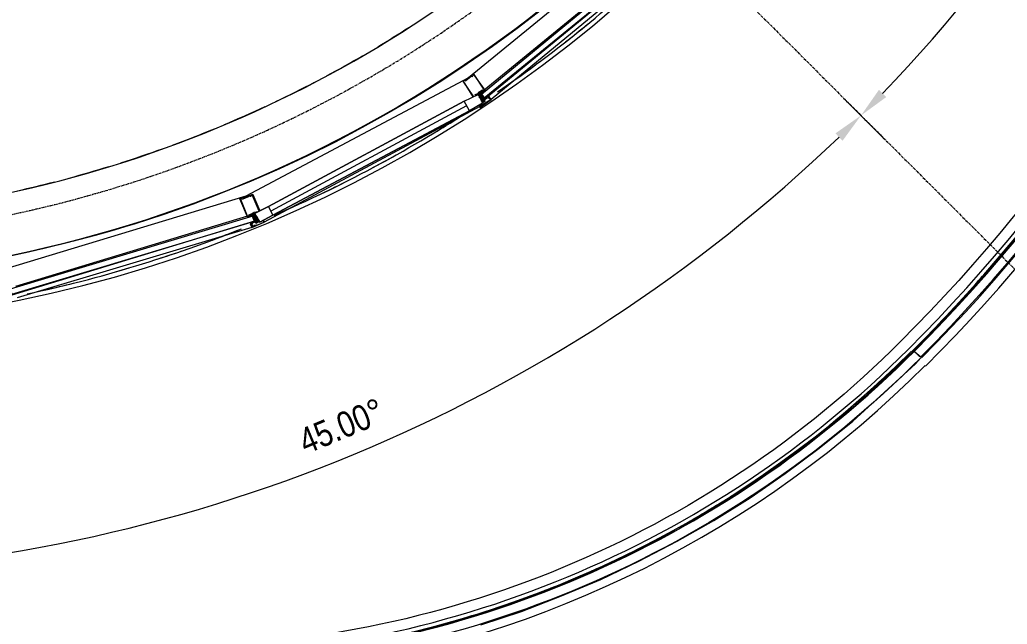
# Model space of a CAD drawing. Header units: millimetres. Extents: x 223 to 163467, y -12002 to 99672.
# Drawn here: x 99076 to 103883, y -7910 to -4967 of the extents above; entities that cross this region are included whole.
import ezdxf

# ---------------------------------------------------------------- set-up
doc = ezdxf.new("R2010")
doc.units = ezdxf.units.MM
doc.linetypes.add('ADSK_Линия сетки', pattern=[21, 12, -3, 3, -3])
for name, color, linetype, lineweight in [('A-ANNO-DIMS', 7, 'Continuous', 9), ('S-GRID', 7, 'Continuous', 9), ('S-GRID-IDEN', 7, 'Continuous', 9)]:
    doc.layers.add(name, color=color, linetype=linetype, lineweight=lineweight)
for name, color, linetype in [('PDF _A-AREA', 7, 'Continuous'), ('PDF _A-CLNG', 7, 'Continuous'), ('PDF _A-DETL', 7, 'Continuous'), ('PDF _A-DETL-GENF', 7, 'Continuous'), ('PDF _A-FLOR', 7, 'Continuous'), ('PDF _A-GLAZ', 7, 'Continuous'), ('PDF _A-GLAZ-CURT', 7, 'Continuous'), ('PDF _A-GLAZ-CWMG', 7, 'Continuous'), ('PDF _I-WALL', 7, 'Continuous'), ('PDF _S-BEAM', 7, 'Continuous'), ('PDF _Ограждение', 7, 'Continuous')]:
    doc.layers.add(name, color=color, linetype=linetype)
doc.styles.add('GOST Common_I_6', font='ARIALN.TTF', dxfattribs={"height": 125})
doc.dimstyles.new('Диагональ_-_Gost_2_5мм', dxfattribs={"dimscale": 304.8, "dimtxt": 125.714375, "dimasz": 0.492126, "dimexe": 0.393701, "dimexo": 0.246063, "dimgap": 0.287073, "dimtad": 1, "dimdec": 0, "dimzin": 0, "dimdsep": 46, "dimtxsty": 'GOST Common_I_6', "dimsah": 1, "dimcen": 0.09, "dimdle": 0.393701, "dimazin": 0, "dimtfac": 1, "dimtdec": 4, "dimtix": 1, "dimtmove": 0, "dimatfit": 3, "dimfxl": 1, "dimtvp": 1, "dimtfill": 1, "dimtolj": 1, "dimtzin": 0, "dimarcsym": 2})

# ---------------------------------------------------------------- blocks, each defined once
blk = doc.blocks.new('Ось сетки - D8-489723-1 этаж')
at = {"layer": 'S-GRID-IDEN'}
for start, end in [(360, 180), (180, 360)]:
    blk.add_arc((0, 0), 4, start, end, dxfattribs=at)
blk = doc.blocks.new('*D337')
at = {"layer": 'A-ANNO-DIMS', "color": 0, "lineweight": -2, "transparency": 16777216}
for p, q in [((94394.4, 19097.7), (94109.4, 19097.7)), ((92115.2, 13595.1), (91913.7, 13796.7))]:
    blk.add_line(p, q, dxfattribs=at)
blk.add_arc((86612.7, 19097.7), 7616.7, 316.12837, 358.87163, dxfattribs=at)
at = {"layer": 'A-ANNO-DIMS', "color": 0, "transparency": 16777216}
for points in [[(94202.9, 18947.9), (94252.9, 18947.4), (94229.4, 19097.7)], [(92121.4, 13801.4), (92085.7, 13836.4), (91998.5, 13711.8)]]:
    blk.add_solid(points, dxfattribs=at)
at = {"layer": 'Defpoints', "color": 0, "transparency": 16777216}
for p in [(86612.7, 19097.7), (94469.4, 19097.7), (93209, 15289.3), (92168.2, 13542.1)]:
    blk.add_point(p, dxfattribs=at)
at = {"layer": 'A-ANNO-DIMS', "color": 0, "transparency": 16777216, "insert": (93511, 16240.3), "char_height": 125, "width": 588.088, "attachment_point": 5, "rotation": 67.5, "style": 'GOST Common_I_6', "bg_fill": 3, "box_fill_scale": 1.1, "bg_fill_color": 256, "bg_fill_true_color": 13158600, "bg_fill_transparency": 0}
blk.add_mtext('\\A1;45.00°', dxfattribs=at)
blk = doc.blocks.new('*D338')
at = {"layer": 'A-ANNO-DIMS', "color": 0, "lineweight": -2, "transparency": 16777216}
for p, q in [((92115.2, 13595.1), (91913.7, 13796.7)), ((86612.7, 11315.9), (86612.7, 11600.9))]:
    blk.add_line(p, q, dxfattribs=at)
blk.add_arc((86612.7, 19097.7), 7616.7, 271.12837, 313.87163, dxfattribs=at)
at = {"layer": 'A-ANNO-DIMS', "color": 0, "transparency": 16777216}
for points in [[(91873.9, 13624.6), (91908.9, 13588.9), (91998.5, 13711.8)], [(86762.9, 11457.4), (86762.4, 11507.4), (86612.7, 11480.9)]]:
    blk.add_solid(points, dxfattribs=at)
at = {"layer": 'Defpoints', "color": 0, "transparency": 16777216}
for p in [(86612.7, 19097.7), (92168.2, 13542.1), (88584, 11740.4), (86612.7, 11240.9)]:
    blk.add_point(p, dxfattribs=at)
at = {"layer": 'A-ANNO-DIMS', "color": 0, "transparency": 16777216, "insert": (89470.1, 12199.3), "char_height": 125, "width": 588.088, "attachment_point": 5, "rotation": 22.5, "style": 'GOST Common_I_6', "bg_fill": 3, "box_fill_scale": 1.1, "bg_fill_color": 256, "bg_fill_true_color": 13158600, "bg_fill_transparency": 0}
blk.add_mtext('\\A1;45.00°', dxfattribs=at)
blk = doc.blocks.new('оси')
at = {"layer": 'S-GRID', "linetype": 'ADSK_Линия сетки'}
blk.add_line((86612.7, 19097.7), (92851.2, 12859.1), dxfattribs=at)
blk.add_arc((86612.7, 19097.7), 6000, 192.09621, 182.95219, dxfattribs=at)
at = {"layer": 'S-GRID-IDEN', "xscale": 49.99999999999998, "yscale": 49.99999999999998, "zscale": 49.99999999999998, "rotation": 224.9999999998917}
blk.add_blockref('Ось сетки - D8-489723-1 этаж', (92992.7, 12717.7), dxfattribs=at)
at = {"layer": 'A-ANNO-DIMS'}
dim = blk.add_angular_dim_3p(base=(93209, 15289.3), center=(86612.7, 19097.7), p1=(92168.2, 13542.1), p2=(94469.4, 19097.7), dimstyle='Диагональ_-_Gost_2_5мм', override={"dimpost": '<>', "dimfxl": 6013.290219}, dxfattribs=at)
dim.commit()
dim.dimension.update_dxf_attribs({"geometry": '*D337', "text_midpoint": (93511, 16240.3)})
dim = blk.add_angular_dim_3p(base=(88584, 11740.4), center=(86612.7, 19097.7), p1=(86612.7, 11240.9), p2=(92168.2, 13542.1), dimstyle='Диагональ_-_Gost_2_5мм', override={"dimpost": '<>', "dimfxl": 6013.290219}, dxfattribs=at)
dim.commit()
dim.dimension.update_dxf_attribs({"geometry": '*D338', "text_midpoint": (89470.1, 12199.3)})

msp = doc.modelspace()

# ---------------------------------------------------------------- hatches: boundary and pattern name
at = {"layer": 'PDF _A-GLAZ-CWMG', "lineweight": 15, "transparency": 33554559}
for points in [[(101324.2, -5359.8), (101319.9, -5359.8), (101319.9, -5364), (101324.2, -5368.2), (101328.4, -5364), (101328.4, -5359.8)], [(100236.2, -5939.7), (100232, -5939.7), (100232, -5944), (100236.2, -5948.2), (100240.5, -5944), (100240.5, -5939.7)]]:
    msp.add_hatch(color=256, dxfattribs=at).paths.add_polyline_path(points)

# ---------------------------------------------------------------- linework, layer by layer
at = {"layer": 'PDF _A-AREA', "lineweight": 15}
for centre, radius, start, end in [((97509.2, -695.8), 8341.2, 318.1695, 319.75162), ((97509.1, -695.8), 8341.3, 315.12078, 317.41154), ((99773.4, -2951.7), 5141.7, 312.1216, 314.5275), ((99773.4, -2951.6), 5141.7, 309.1115, 311.0339), ((99773.5, -2951.7), 5141.6, 306.0681, 307.7984), ((99774.5, -2953.1), 5139.9, 302.9642, 304.6841), ((99774.3, -2953), 5140.1, 299.7672, 301.6024), ((99773.3, -2951.1), 5142.2, 296.6146, 298.5368), ((99773.6, -2951.7), 5141.6, 293.258, 295.1585), ((99773.7, -2951.9), 5141.3, 289.8249, 291.7694), ((99773.2, -2950.5), 5142.8, 286.7709, 288.66)]:
    msp.add_arc(centre, radius, start, end, dxfattribs=at)
at = {"layer": 'PDF _A-CLNG', "lineweight": 15}
for centre, radius, start, end in [((97778.8, -42.4), 6400.1, 308.15547, 309.39115), ((97779.8, -43.6), 6398.5, 305.62323, 306.85921), ((97779.2, -42.6), 6399.7, 300.56416, 301.79992), ((97780.3, -44.5), 6397.5, 298.03151, 299.26768), ((97780.2, -44.6), 6397.4, 295.49924, 296.74091), ((97777.8, -39.2), 6403.4, 293.33542, 294.20818), ((97780.4, -45.2), 6396.8, 290.43441, 291.67621), ((97780.6, -46), 6396.1, 287.90733, 289.14927), ((97780, -44.3), 6397.8, 285.37527, 286.61688), ((97779.6, -43.1), 6399.1, 282.84307, 284.08992)]:
    msp.add_arc(centre, radius, start, end, dxfattribs=at)
at = {"layer": 'PDF _A-DETL', "lineweight": 15}
msp.add_circle((97789.7, -43.1), 6197.2, dxfattribs=at)
at = {"layer": 'PDF _A-DETL-GENF', "lineweight": 15}
for points in [[(101332.6, -5317.4), (101341.1, -5309), (101286.1, -5232.8), (101235.3, -5266.6), (101281.9, -5342.8)], [(101281.9, -5237), (101286.1, -5232.8), (101336.9, -5309), (101332.6, -5313.2), (101328.4, -5309), (101311.5, -5321.7), (101315.7, -5325.9), (101307.3, -5325.9), (101290.3, -5334.4)], [(101281.9, -5237), (101281.9, -5237)], [(101286.1, -5342.8), (101235.3, -5266.6), (101239.5, -5266.6)], [(101243.8, -5266.6), (101248, -5262.4), (101273.4, -5241.2)], [(101243.8, -5266.6), (101243.8, -5266.6)], [(101248, -5262.4), (101248, -5262.4)], [(101248, -5262.4), (101248, -5262.4)], [(101277.6, -5241.2), (101277.6, -5245.5), (101281.9, -5241.2)], [(101277.6, -5245.5), (101277.6, -5245.5)], [(101281.9, -5241.2), (101281.9, -5241.2)], [(101315.7, -5342.8), (101307.3, -5330.1), (101303, -5330.1)], [(101303, -5334.4), (101303, -5334.4)], [(101328.4, -5342.8), (101332.6, -5351.3), (101324.2, -5342.8), (101311.5, -5321.7), (101307.3, -5321.7), (101307.3, -5325.9), (101319.9, -5347.1), (101328.4, -5355.5), (101332.6, -5359.8), (101336.9, -5359.8), (101341.1, -5355.5)], [(101307.3, -5325.9), (101307.3, -5325.9)], [(101307.3, -5330.1), (101307.3, -5330.1)], [(101307.3, -5330.1), (101307.3, -5330.1)], [(101311.5, -5330.1), (101311.5, -5325.9), (101315.7, -5325.9), (101315.7, -5321.7)], [(101311.5, -5330.1), (101311.5, -5330.1)], [(101341.1, -5351.3), (101336.9, -5347.1), (101328.4, -5338.6), (101319.9, -5321.7), (101319.9, -5317.4), (101315.7, -5321.7), (101324.2, -5334.4), (101324.2, -5338.6)], [(101315.7, -5321.7), (101315.7, -5321.7)], [(101315.7, -5321.7), (101315.7, -5321.7)], [(101315.7, -5321.7), (101315.7, -5321.7)], [(101315.7, -5325.9), (101315.7, -5325.9)], [(101319.9, -5317.4), (101319.9, -5317.4)], [(101319.9, -5321.7), (101319.9, -5321.7)], [(101324.2, -5313.2), (101328.4, -5313.2)], [(101324.2, -5317.4), (101324.2, -5321.7), (101328.4, -5317.4)], [(101324.2, -5321.7), (101324.2, -5321.7)], [(101328.4, -5309), (101328.4, -5309)], [(101328.4, -5313.2), (101328.4, -5313.2)], [(101328.4, -5317.4), (101328.4, -5317.4)], [(101328.4, -5317.4), (101328.4, -5317.4)], [(101332.6, -5317.4), (101332.6, -5317.4)], [(101290.3, -5338.6), (101290.3, -5338.6)], [(101311.5, -5342.8), (101315.7, -5347.1), (101324.2, -5355.5), (101319.9, -5347.1), (101319.9, -5338.6), (101324.2, -5342.8), (101319.9, -5347.1), (101328.4, -5342.8), (101324.2, -5342.8)], [(101319.9, -5380.9), (101315.7, -5380.9), (101315.7, -5385.2)], [(101319.9, -5338.6), (101319.9, -5338.6)], [(101324.2, -5359.8), (101324.2, -5355.5), (101328.4, -5355.5)], [(101324.2, -5355.5), (101324.2, -5355.5)], [(101336.9, -5355.5), (101328.4, -5359.8), (101324.2, -5364), (101328.4, -5364)], [(101328.4, -5338.6), (101328.4, -5338.6)], [(101353.8, -5347.1), (101341.1, -5355.5), (101328.4, -5364), (101332.6, -5359.8)], [(101328.4, -5355.5), (101328.4, -5355.5)], [(101328.4, -5359.8), (101328.4, -5359.8)], [(101328.4, -5364), (101328.4, -5364)], [(101336.9, -5347.1), (101336.9, -5351.3), (101332.6, -5351.3), (101336.9, -5355.5), (101353.8, -5342.8)], [(101332.6, -5351.3), (101332.6, -5351.3)], [(101332.6, -5368.2), (101341.1, -5359.8)], [(101336.9, -5364), (101332.6, -5364), (101332.6, -5368.2), (101341.1, -5364), (101336.9, -5359.8)], [(101332.6, -5364), (101332.6, -5364)], [(101336.9, -5347.1), (101336.9, -5347.1)], [(101336.9, -5351.3), (101336.9, -5351.3)], [(101336.9, -5355.5), (101336.9, -5355.5)], [(101336.9, -5359.8), (101336.9, -5359.8)], [(101341.1, -5355.5), (101341.1, -5355.5)], [(101341.1, -5359.8), (101341.1, -5359.8)], [(101353.8, -5342.8), (101353.8, -5342.8)], [(101353.8, -5347.1), (101353.8, -5347.1)], [(101358, -5342.8), (101358, -5342.8)], [(101358, -5342.8), (101358, -5342.8)], [(101362.3, -5347.1), (101362.3, -5347.1)], [(101362.3, -5347.1), (101370.7, -5355.5), (101362.3, -5347.1)], [(100215.1, -5910.1), (100210.8, -5914.3), (100210.8, -5910.1), (100189.7, -5918.6), (100193.9, -5922.8), (100185.4, -5927), (100147.3, -5838.1), (100210.8, -5817), (100244.7, -5897.4)], [(100193.9, -5922.8), (100185.4, -5922.8), (100151.6, -5842.4), (100155.8, -5838.1)], [(100155.8, -5842.4), (100155.8, -5842.4)], [(100160, -5842.4), (100164.3, -5838.1), (100193.9, -5825.4)], [(100160, -5842.4), (100160, -5842.4)], [(100164.3, -5838.1), (100164.3, -5838.1)], [(100164.3, -5838.1), (100164.3, -5838.1)], [(100193.9, -5825.4), (100193.9, -5825.4)], [(100198.1, -5825.4), (100202.4, -5825.4), (100202.4, -5821.2), (100206.6, -5817), (100240.5, -5897.4)], [(100198.1, -5825.4), (100198.1, -5825.4)], [(100202.4, -5821.2), (100202.4, -5821.2)], [(100227.8, -5939.7), (100223.5, -5931.3), (100215.1, -5910.1), (100210.8, -5905.9), (100210.8, -5910.1), (100219.3, -5935.5), (100223.5, -5944), (100227.8, -5948.2)], [(100215.1, -5927), (100215.1, -5931.3), (100210.8, -5914.3), (100210.8, -5918.6), (100215.1, -5914.3), (100219.3, -5914.3), (100219.3, -5910.1)], [(100236.2, -5901.6), (100215.1, -5905.9)], [(100215.1, -5910.1), (100215.1, -5910.1)], [(100223.5, -5910.1), (100223.5, -5905.9), (100219.3, -5910.1), (100223.5, -5927), (100223.5, -5931.3), (100219.3, -5935.5), (100227.8, -5935.5), (100223.5, -5931.3)], [(100219.3, -5910.1), (100219.3, -5910.1)], [(100219.3, -5910.1), (100219.3, -5910.1)], [(100223.5, -5905.9), (100223.5, -5905.9)], [(100236.2, -5901.6), (100236.2, -5901.6)], [(100193.9, -5918.6), (100198.1, -5918.6)], [(100193.9, -5918.6), (100193.9, -5918.6)], [(100193.9, -5922.8), (100193.9, -5922.8)], [(100198.1, -5922.8), (100202.4, -5918.6), (100206.6, -5914.3)], [(100198.1, -5918.6), (100198.1, -5918.6)], [(100198.1, -5918.6), (100198.1, -5918.6)], [(100198.1, -5922.8), (100198.1, -5922.8)], [(100219.3, -5952.4), (100219.3, -5944), (100215.1, -5935.5), (100215.1, -5931.3), (100206.6, -5918.6), (100202.4, -5914.3)], [(100202.4, -5918.6), (100202.4, -5918.6)], [(100206.6, -5914.3), (100206.6, -5914.3)], [(100206.6, -5914.3), (100206.6, -5914.3)], [(100236.2, -5952.4), (100227.8, -5956.7), (100223.5, -5952.4), (100236.2, -5948.2), (100232, -5952.4), (100227.8, -5948.2), (100227.8, -5952.4), (100223.5, -5952.4), (100206.6, -5956.7), (100223.5, -5948.2), (100232, -5944), (100236.2, -5944), (100232, -5939.7), (100227.8, -5939.7), (100232, -5948.2)], [(100206.6, -5956.7), (100206.6, -5956.7)], [(100210.8, -5960.9), (100206.6, -5956.7)], [(100210.8, -5914.3), (100210.8, -5914.3)], [(100215.1, -5914.3), (100215.1, -5914.3)], [(100219.3, -5914.3), (100219.3, -5914.3)], [(100219.3, -5927), (100219.3, -5927)], [(100219.3, -5944), (100223.5, -5944), (100219.3, -5935.5), (100219.3, -5927)], [(100223.5, -5944), (100223.5, -5944)], [(100223.5, -5948.2), (100223.5, -5948.2)], [(100223.5, -5952.4), (100223.5, -5952.4)], [(100227.8, -5935.5), (100232, -5939.7), (100227.8, -5927), (100227.8, -5922.8)], [(100227.8, -5927), (100227.8, -5927)], [(100227.8, -5939.7), (100227.8, -5939.7)], [(100227.8, -5952.4), (100227.8, -5956.7), (100236.2, -5952.4), (100236.2, -5948.2), (100240.5, -5944)], [(100227.8, -5956.7), (100227.8, -5956.7)], [(100232, -5939.7), (100232, -5939.7)], [(100232, -5944), (100232, -5944)], [(100232, -5952.4), (100232, -5952.4)], [(100232, -5952.4), (100232, -5952.4)], [(100236.2, -5948.2), (100236.2, -5948.2)], [(100236.2, -5952.4), (100236.2, -5952.4)], [(100257.4, -5948.2), (100261.6, -5944)], [(100261.6, -5944), (100265.9, -5952.4), (100261.6, -5944)], [(100210.8, -5969.4), (100206.6, -5965.1), (100206.6, -5960.9), (100202.4, -5960.9), (100198.1, -5960.9), (100202.4, -5965.1), (100206.6, -5977.8), (100202.4, -5965.1), (100206.6, -5969.4)], [(100198.1, -5960.9), (100198.1, -5960.9)], [(100202.4, -5960.9), (100202.4, -5960.9)], [(100202.4, -5960.9), (100202.4, -5960.9)], [(100202.4, -5965.1), (100202.4, -5965.1)], [(100206.6, -5960.9), (100206.6, -5960.9)], [(100206.6, -5960.9), (100206.6, -5960.9)], [(100206.6, -5965.1), (100206.6, -5965.1)], [(100206.6, -5969.4), (100206.6, -5969.4)]]:
    msp.add_lwpolyline(points, dxfattribs=at)
for points in [[(101370.7, -5355.5), (101358, -5364), (101341.1, -5372.5), (101328.4, -5380.9), (101315.7, -5389.4), (101311.5, -5385.2), (101315.7, -5393.6)], [(101358, -5347.1), (101362.3, -5351.3), (101362.3, -5347.1), (101362.3, -5342.8), (101358, -5338.6), (101358, -5342.8)], [(100265.9, -5952.4), (100248.9, -5960.9), (100236.2, -5965.1), (100219.3, -5969.4), (100206.6, -5977.8)]]:
    msp.add_lwpolyline(points, close=True, dxfattribs=at)
at = {"layer": 'PDF _A-FLOR', "lineweight": 15}
msp.add_lwpolyline([(101363.2, 5283, 0.600453), (91360, -43.6, 1), (104199.5, -43.6, 0.247585), (101404.5, 5255)], format="xyb", dxfattribs=at)
msp.add_lwpolyline([(102966.7, -6989.6), (102966.7, -6989.6)], dxfattribs=at)
for centre, radius, start, end in [((97770.4, -16.7), 5926.1, 300.95415, 302.67851), ((97771.4, -18.4), 5924.3, 298.21283, 300.11903), ((97771.2, -18.1), 5924.6, 295.51576, 297.5427), ((97771.2, -18.1), 5924.5, 292.85714, 294.9555), ((97770.9, -17.3), 5925.4, 290.23701, 292.34604), ((97771.3, -18.2), 5924.4, 287.66058, 289.72602), ((97771.2, -17.8), 5924.9, 285.11735, 287.08377), ((97771.3, -18.3), 5924.3, 282.61218, 284.43047), ((99776.5, -2955.9), 5136.5, 305.3709, 305.5908), ((99757.8, -2927), 5170.9, 302.4928, 302.7332), ((99767.7, -2941.4), 5153.5, 299.6358, 299.9318), ((99761.6, -2928.3), 5167.9, 296.786, 297.1413), ((99782.6, -2971.8), 5119.5, 293.9383, 294.3465), ((99770.9, -2944.6), 5149.2, 291.094, 291.5547), ((99769.3, -2939), 5155, 288.2547, 288.7588), ((99772.7, -2948.1), 5145.3, 285.4138, 286.0066)]:
    msp.add_arc(centre, radius, start, end, dxfattribs=at)
at = {"layer": 'PDF _A-GLAZ', "lineweight": 15}
for points in [[(101264.9, -5410.6), (101239.5, -5364), (101307.3, -5330.1), (101328.4, -5372.5)], [(101307.3, -5330.1), (101328.4, -5372.5), (101264.9, -5410.6), (101239.5, -5364)], [(100287, -5876.2), (101239.5, -5364)], [(101264.9, -5410.6), (100308.2, -5918.6)], [(100308.2, -5918.6), (100287, -5876.2), (100219.3, -5910.1), (100244.7, -5952.4)], [(100287, -5876.2), (100308.2, -5918.6), (100244.7, -5952.4), (100219.3, -5910.1)]]:
    msp.add_lwpolyline(points, close=True, dxfattribs=at)
for points in [[(101307.3, -5330.1), (101328.4, -5372.5)], [(100299.7, -5897.4), (101252.2, -5385.2)], [(100244.7, -5952.4), (100219.3, -5910.1)]]:
    msp.add_lwpolyline(points, dxfattribs=at)
at = {"layer": 'PDF _A-GLAZ-CURT', "lineweight": 15}
for points in [[(101336.9, -5347.1), (102280.9, -4576.6), (102264, -4555.4), (101324.2, -5330.1)], [(99038.2, -6303.8), (100219.3, -5948.2), (100210.8, -5922.8), (99029.7, -6278.4)]]:
    msp.add_lwpolyline(points, close=True, dxfattribs=at)
at = {"layer": 'PDF _A-GLAZ-CWMG', "lineweight": 15}
for points in [[(102196.2, -4483.5), (101260.7, -5249.7), (100177, -5825.4), (99004.4, -6181), (97848.7, -6295.3), (97848.7, -6392.7), (98991.7, -6278.4)], [(102225.9, -4580.8), (101336.9, -5309)], [(102268.2, -4589.3), (101341.1, -5351.3)], [(102264, -4618.9), (101370.7, -5355.5)], [(101311.5, -5385.2), (101315.7, -5393.6), (101370.7, -5355.5), (101358, -5338.6), (101341.1, -5351.3), (101319.9, -5321.7), (101341.1, -5309), (101286.1, -5232.8), (101235.3, -5266.6), (101281.9, -5342.8)], [(101315.7, -5347.1), (101324.2, -5364)], [(101324.2, -5359.8), (101324.2, -5364)], [(101345.3, -5372.5), (101341.1, -5376.7)], [(101345.3, -5372.5), (101345.3, -5372.5)], [(101315.7, -5389.4), (100265.9, -5952.4)], [(100244.7, -5897.4), (100210.8, -5817), (100147.3, -5838.1), (100185.4, -5927), (100206.6, -5918.6), (100219.3, -5952.4), (100198.1, -5960.9), (100206.6, -5977.8), (100265.9, -5952.4), (100261.6, -5944)], [(100219.3, -5948.2), (99038.2, -6308)], [(100185.4, -5922.8), (99055.1, -6265.7)], [(100236.2, -5944), (100232, -5927)], [(100236.2, -5944), (100236.2, -5944)], [(100206.6, -5977.8), (99063.6, -6320.7)], [(100236.2, -5965.1), (100236.2, -5965.1)], [(100236.2, -5965.1), (100236.2, -5965.1)]]:
    msp.add_lwpolyline(points, dxfattribs=at)
at = {"layer": 'PDF _I-WALL', "lineweight": 15}
for points in [[(96674.8, -6143.9, 0.467725), (103979.4, -43.6, 0.246441), (101302.3, 5058.1, -0.246441), (103979.4, -43.6, -0.467579), (96677.7, -6144.5)], [(99773.7, -8093.2, 0.035296), (100496.9, -8042.1, 0.162845), (103414.4, -6582.2)], [(99773.7, -8190.6, 0.035296), (100510.6, -8138.5, 0.162845), (103483.3, -6650.9)]]:
    msp.add_lwpolyline(points, format="xyb", dxfattribs=at)
for centre, radius, start, end in [((97508.8, -695.5), 8341.7, 315.0824, 360), ((97508.8, -695.5), 8439, 315.0824, 360), ((97779.8, -43.6), 5899.1, 271.45569, 313.54432), ((97779.7, -43.5), 6398.6, 304.46962, 313.97273), ((97779.8, -43.6), 6398.6, 293.35142, 302.89857), ((97779.8, -43.6), 6398.6, 282.01354, 291.80236)]:
    msp.add_arc(centre, radius, start, end, dxfattribs=at)
at = {"layer": 'PDF _S-BEAM', "lineweight": 15}
for points in [[(99889.1, -8098.7, 0.193132), (103432.4, -6578.9, 0.197577), (105858, -711.6), (105858, 613.4)], [(105853.8, 613.4), (105853.8, -711.6, -0.197415), (103428.1, -6578.9), (103280, -6718.6), (103127.6, -6858.3), (102966.7, -6989.6), (102805.8, -7112.3), (102636.5, -7230.9), (102462.9, -7340.9), (102285.1, -7446.8), (102103.1, -7539.9), (101916.8, -7628.8), (101730.6, -7713.5), (101540.1, -7785.4), (101345.3, -7853.2), (101146.4, -7912.4), (100947.4, -7963.2), (100748.5, -8005.6), (100545.3, -8039.4), (100342.1, -8064.8), (100134.6, -8086), (99931.4, -8094.5), (99889.1, -8094.5)], [(103457.8, -6608.6), (103432.4, -6583.2), (103462, -6608.6, 0.197454), (105900.3, -711.6), (105900.3, 613.4)], [(103466.2, -6612.8, 0.197569), (105904.6, -711.6), (105904.6, 613.4)], [(101319.9, -7912.4), (101518.9, -7848.9), (101713.6, -7772.7), (101904.1, -7692.3), (102090.4, -7603.4), (102276.7, -7506), (102454.5, -7404.4), (102632.3, -7294.4), (102801.6, -7175.8), (102966.7, -7053.1), (103131.8, -6921.8), (103284.2, -6782.1), (103436.6, -6642.4), (103462, -6612.8, -0.193922), (99893.3, -8141)]]:
    msp.add_lwpolyline(points, format="xyb", dxfattribs=at)
at = {"layer": 'PDF _Ограждение', "lineweight": 15}
for points in [[(95782.8, -8022.5, -0.1985), (92201.5, -6532.4, -0.198841), (89788.5, -698.9), (89788.5, 604.9, -0.198833), (92201.5, 6438.4, -0.198246), (95787.1, 7928.5), (99779, 7928.5, -0.198719), (103364.6, 6438.4, -0.198841), (105777.6, 604.9), (105777.6, -698.9, -0.198833), (103364.6, -6532.4, -0.19907), (99779, -8022.5), (99482.7, -8022.5)], [(99482.7, -8073.3), (99779, -8073.3, 0.198091), (103402.7, -6570.5, 0.197964), (105828.4, -698.9)]]:
    msp.add_lwpolyline(points, format="xyb", dxfattribs=at)

# ---------------------------------------------------------------- next in the draw order: block references
at = {"lineweight": 15}
msp.add_blockref('оси', (11172.5, -19144.7), dxfattribs=at)

doc.saveas('drawing.dxf')
